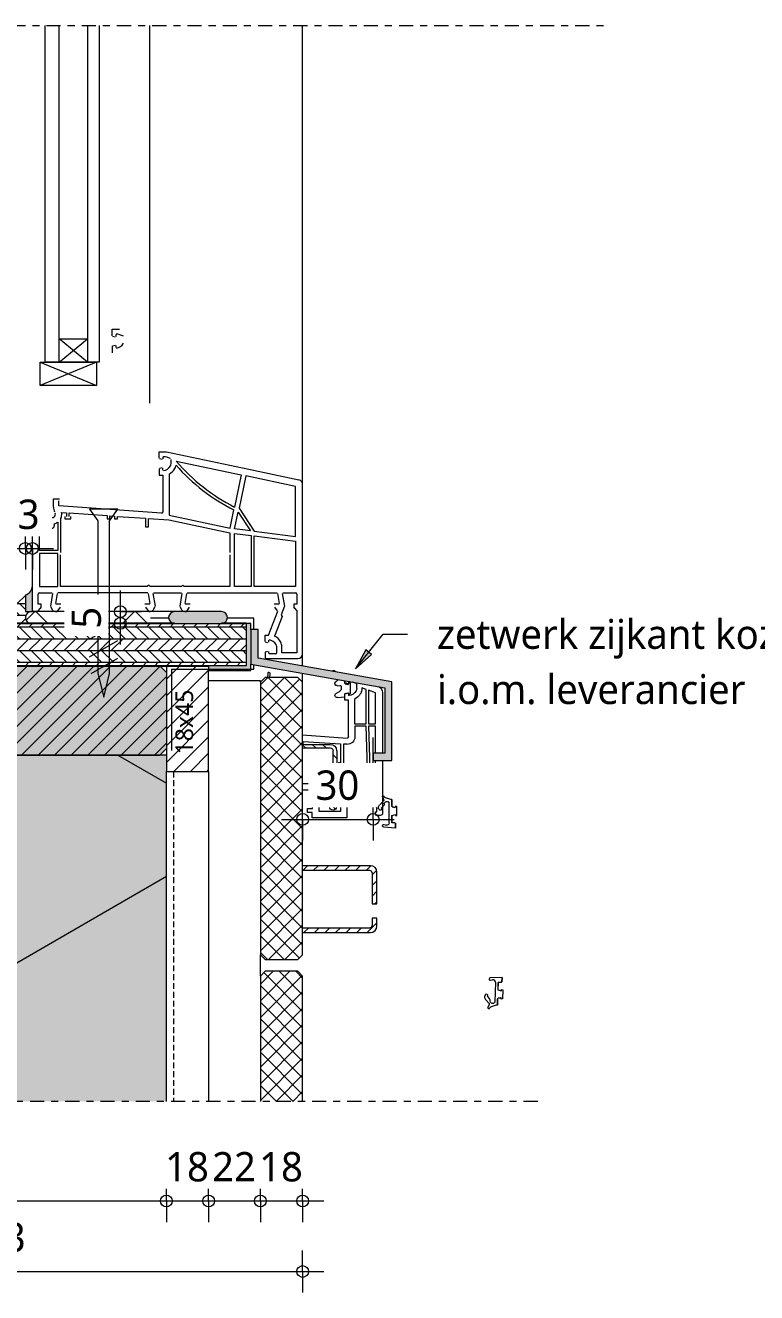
# Model space of a CAD drawing. Header units: millimetres. Extents: x 6732 to 10947, y 894 to 9086.
# Drawn here: x 8184 to 8495, y 2977 to 3516 of the extents above; entities that cross this region are included whole.
import ezdxf

# ---------------------------------------------------------------- set-up
doc = ezdxf.new("R2010")
doc.units = ezdxf.units.MM
doc.linetypes.add('MV_center', pattern=[15, 6, -3, 3, -3])
doc.linetypes.add('MV_hidden', pattern=[3.75, 2.5, -1.25])
for name, color, linetype, lineweight in [('A-ANNO-DIMS', 211, 'Continuous', 13), ('A-ANNO-DIMS-5', 211, 'Continuous', 13), ('A-DETL', 90, 'Continuous', 13), ('A-DETL-GENF', 92, 'Continuous', 18), ('A-DETL-MEDM', 33, 'Continuous', 25), ('ARMIERUNG', 2, 'Continuous', 13), ('DICHTUNG', 2, 'Continuous', 13), ('Doorsnede Strandbaak_dwg', 8, 'Continuous', 13), ('G-ANNO-TEXT', 231, 'Continuous', 13), ('HAUPTPROFIL', 250, 'Continuous', 13), ('zeichnen', 250, 'Continuous', 13)]:
    doc.layers.add(name, color=color, linetype=linetype, lineweight=lineweight)
doc.styles.add('Segoe UI_1', font='segoeui.ttf', dxfattribs={"height": 7.5})
doc.styles.add('Segoe UI_2', font='segoeui.ttf', dxfattribs={"height": 12.5})
doc.dimstyles.new('2_5_mm_1', dxfattribs={"dimscale": 304.8, "dimtxt": 13.092049, "dimasz": 0.016404, "dimexe": 0.029528, "dimexo": 0.0625, "dimgap": 0.014764, "dimtad": 1, "dimdec": 0, "dimzin": 0, "dimdsep": 46, "dimtxsty": 'Segoe UI_2', "dimblk1": 'DOTBLANK', "dimblk2": 'DOTBLANK', "dimsah": 1, "dimcen": 0.09, "dimdle": 0.029528, "dimazin": 0, "dimtfac": 1, "dimtdec": 4, "dimtix": 1, "dimtmove": 0, "dimatfit": 3, "dimfxl": 0.029528, "dimfxlon": 1, "dimtvp": 1, "dimtfill": 1, "dimtolj": 1, "dimtzin": 0, "dimarcsym": 2})
pattern_1 = [(0, (0, 0), (0, 5), [50, 0]), (45, (0, 0), (5.0006592, 0), [7.071, -7.071]), (315, (0, 0), (5.0006592, 0), [7.071, -7.071])]
pattern_2 = [(45, (0, 0), (-3.535534, 3.535534), []), (135, (0, 0), (-3.535534, -3.535534), [])]

# ---------------------------------------------------------------- blocks, each defined once
blk = doc.blocks.new('Doorsnede Strandbaak_dwg_550020_ARMIERUNG-3257553-Details Strandbaak Patio Woning')
at = {"layer": 'ARMIERUNG'}
h = blk.add_hatch(dxfattribs=at)
h.set_pattern_fill('FP_1', color=256, style=0, pattern_type=2)
h.set_pattern_definition([(45, (0, 0), (-56.1266, 56.1266), [])])
h.paths.add_polyline_path([(-345, 0), (376, 0), (394, 2), (410, 9), (424, 20), (435, 34), (442, 51), (444, 69), (444, 152), (394, 152), (393, 70), (390, 64), (386, 58), (381, 54), (375, 52), (368, 51), (-345, 51), (-345, 2)])
h.paths.add_polyline_path([(444, 305), (444, 306), (444, 643), (442, 660), (435, 677), (423, 693), (410, 702), (394, 709), (376, 711), (-345, 711), (-345, 660), (375, 660), (381, 657), (386, 653), (390, 648), (393, 642), (394, 635), (394, 305), (423, 305)])
for p, q in [((376, 711), (-345, 711)), ((368, 660), (-345, 660)), ((444, 305), (444, 306)), ((-345, 51), (368, 51)), ((-345, 0), (376, 0))]:
    blk.add_line(p, q, dxfattribs=at)
at = {"layer": 'ARMIERUNG', "flags": 128}
for points in [[(394, 635), (394, 305), (444, 305), (444, 643)], [(444, 69), (444, 152), (394, 152), (394, 76)]]:
    blk.add_lwpolyline(points, dxfattribs=at)
at = {"layer": 'ARMIERUNG'}
for centre, radius, start, end in [((376, 643), 68.6, 360, 90), ((368, 635), 25.4, 360, 90), ((368, 76), 25.4, 270, 0), ((376, 69), 68.6, 270, 0)]:
    blk.add_arc(centre, radius, start, end, dxfattribs=at)
blk = doc.blocks.new('Doorsnede Strandbaak_dwg_rubber-3257551-Details Strandbaak Patio Woning')
at = {"layer": 'zeichnen'}
for p, q in [((-1644, 8004), (-1655, 7993)), ((-1631, 7996), (-1646, 7961)), ((-1645, 7956), (-1602, 7910)), ((-1702, 7718), (-1702, 7933)), ((-1695, 7943), (-1691, 7944)), ((-1652, 7933), (-1655, 7937)), ((-1624, 7881), (-1649, 7908)), ((-1732, 7790), (-1732, 7720)), ((-1647, 7700), (-1670, 7694))]:
    blk.add_line(p, q, dxfattribs=at)
at = {"layer": 'zeichnen', "flags": 128}
for points in [[(-1732, 7895), (-1732, 7966), (-1732, 7896), (-1732, 7966), (-1720, 7966), (-1665, 7986)], [(-1763, 7720), (-1732, 7720), (-1732, 7799), (-1771, 7809), (-1771, 7796), (-1783, 7799), (-1783, 7894), (-1771, 7898), (-1771, 7889)], [(-1771, 7664), (-1771, 7712), (-1771, 7664), (-1642, 7675)]]:
    blk.add_lwpolyline(points, dxfattribs=at)
blk.add_lwpolyline([(-1764, 7884), (-1736, 7891)], close=True, dxfattribs=at)
at = {"layer": 'zeichnen'}
for centre, radius, start, end in [((-1674, 8010), 25.4, 290.2, 316.4), ((-1641, 7959), 5.08, 157.9571, 222.0291), ((-1638, 7999), 7.62, 90, 136.4), ((-1638, 7999), 7.62, 7, 90), ((-1638, 7999), 7.62, 337.9571, 7), ((-1765, 7889), 5.08, 180, 285), ((-1765, 7889), 5.08, 180, 285), ((-1737, 7896), 5.08, 285, 0), ((-1737, 7896), 5.08, 285, 0), ((-1692, 7933), 10.2, 110.2, 180), ((-1679, 7911), 35.6, 47.6331, 110.2), ((-1659, 7926), 10.2, 327.4337, 43.3926), ((-1642, 7915), 10.2, 147.4337, 222.9571), ((-1630, 7876), 7.62, 336.9035, 42.9571), ((-1609, 7867), 15.2, 156.9035, 332.3525), ((-1633, 7880), 43.2, 0, 42.9571), ((-1633, 7880), 43.2, 332.3525, 0), ((-1763, 7712), 7.62, 90, 180), ((-1677, 7718), 25.4, 180, 285.7884), ((-1644, 7688), 12.7, 275, 105.7884)]:
    blk.add_arc(centre, radius, start, end, dxfattribs=at)
blk = doc.blocks.new('Doorsnede Strandbaak_dwg_rubber-3257550-Details Strandbaak Patio Woning')
at = {"layer": 'zeichnen'}
for p, q in [((-1695, 7943), (-1691, 7944)), ((-1644, 8004), (-1655, 7993)), ((-1631, 7996), (-1646, 7961)), ((-1645, 7956), (-1602, 7910)), ((-1702, 7718), (-1702, 7933)), ((-1652, 7933), (-1655, 7937)), ((-1624, 7881), (-1649, 7908)), ((-1732, 7790), (-1732, 7720)), ((-1647, 7700), (-1670, 7694))]:
    blk.add_line(p, q, dxfattribs=at)
at = {"layer": 'zeichnen', "flags": 128}
for points in [[(-1732, 7895), (-1732, 7966), (-1732, 7896), (-1732, 7966), (-1720, 7966), (-1665, 7986)], [(-1763, 7720), (-1732, 7720), (-1732, 7799), (-1771, 7809), (-1771, 7796), (-1783, 7799), (-1783, 7894), (-1771, 7898), (-1771, 7889)], [(-1771, 7664), (-1771, 7712), (-1771, 7664), (-1642, 7675)]]:
    blk.add_lwpolyline(points, dxfattribs=at)
blk.add_lwpolyline([(-1764, 7884), (-1736, 7891)], close=True, dxfattribs=at)
at = {"layer": 'zeichnen'}
for centre, radius, start, end in [((-1692, 7933), 10.2, 110.2, 180), ((-1679, 7911), 35.6, 47.6331, 110.2), ((-1674, 8010), 25.4, 290.2, 316.4), ((-1641, 7959), 5.08, 157.9571, 222.0291), ((-1638, 7999), 7.62, 90, 136.4), ((-1638, 7999), 7.62, 7, 90), ((-1638, 7999), 7.62, 337.9571, 7), ((-1765, 7889), 5.08, 180, 285), ((-1765, 7889), 5.08, 180, 285), ((-1737, 7896), 5.08, 285, 0), ((-1737, 7896), 5.08, 285, 0), ((-1659, 7926), 10.2, 327.4337, 43.3926), ((-1642, 7915), 10.2, 147.4337, 222.9571), ((-1630, 7876), 7.62, 336.9035, 42.9571), ((-1609, 7867), 15.2, 156.9035, 332.3525), ((-1633, 7880), 43.2, 0, 42.9571), ((-1633, 7880), 43.2, 332.3525, 0), ((-1763, 7712), 7.62, 90, 180), ((-1677, 7718), 25.4, 180, 285.7884), ((-1644, 7688), 12.7, 275, 105.7884)]:
    blk.add_arc(centre, radius, start, end, dxfattribs=at)
blk = doc.blocks.new('Doorsnede Strandbaak_dwg_560610_GLASLEISTE-18-5-3257811-Details Strandbaak Patio Woning')
at = {"layer": 'DICHTUNG'}
for centre, radius, start, end in [((-320, 547), 10.2, 89.9903, 178.5056), ((-320, 547), 10.2, 358.7499, 90.0097), ((-126, 542), 204, 178.5056, 191.936), ((-201, 544), 109, 178.7499, 204.421)]:
    blk.add_arc(centre, radius, start, end, dxfattribs=at)
blk = doc.blocks.new('Doorsnede Strandbaak_dwg_560610-3257552-Details Strandbaak Patio Woning')
blk.add_blockref('Doorsnede Strandbaak_dwg_560610_GLASLEISTE-18-5-3257811-Details Strandbaak Patio Woning', (0, 0))
blk = doc.blocks.new('Doorsnede Strandbaak_dwg_Verglasungsdichtung-3257554-Details Strandbaak Patio Woning')
at = {"layer": 'DICHTUNG'}
for p, q in [((97, 50), (121, 64)), ((84, -99), (55, -96)), ((79, -38), (102, -60)), ((98, -183), (60, -160))]:
    blk.add_line(p, q, dxfattribs=at)
at = {"layer": 'DICHTUNG', "flags": 128}
for points in [[(82, -226), (0, -218), (0, -187), (-38, -176), (-38, -189), (-58, -184), (-58, -70), (-38, -65), (-38, -78), (0, -67), (0, -44)], [(41, -108), (41, -109), (41, -127)]]:
    blk.add_lwpolyline(points, dxfattribs=at)
at = {"layer": 'DICHTUNG'}
for centre, radius, start, end in [((127, 53), 12.7, 85.8875, 120.7956), ((127, 53), 12.7, 20.2869, 85.8875), ((53, -109), 12.7, 85, 180), ((79, -127), 38.1, 180, 240.922), ((92, -25), 17.8, 202.4449, 226.0353), ((86, -76), 22.8, 265, 46.0353), ((86, -203), 22.9, 259.4785, 60.922)]:
    blk.add_arc(centre, radius, start, end, dxfattribs=at)
blk = doc.blocks.new('Doorsnede Strandbaak_dwg_550410_ARMIERUNG-3257556-Details Strandbaak Patio Woning')
at = {"layer": 'ARMIERUNG'}
h = blk.add_hatch(dxfattribs=at)
h.set_pattern_fill('FP_2', color=256, style=0, pattern_type=2)
h.set_pattern_definition([(45, (-1394.81, 156.085), (-56.1266, 56.1266), [])])
h.paths.add_polyline_path([(-406, 0), (-416, 1), (-430, 8), (-433, 11), (-439, 19), (-443, 28), (-445, 38), (-445, 643), (-442, 660), (-435, 677), (-424, 691), (-410, 702), (-394, 709), (-376, 711), (-77, 711), (-77, 673), (-384, 672), (-391, 669), (-397, 664), (-402, 658), (-405, 651), (-406, 643), (-406, 203), (-368, 203), (-370, 28), (-373, 19), (-383, 8), (-387, 5), (-397, 1)])
for p, q in [((-77, 711), (-376, 711)), ((-445, 643), (-445, 38)), ((-77, 673), (-376, 673))]:
    blk.add_line(p, q, dxfattribs=at)
at = {"layer": 'ARMIERUNG', "flags": 128}
for points in [[(-406, 38), (-406, 203), (-406, 643)], [(-368, 38), (-368, 203), (-406, 203)]]:
    blk.add_lwpolyline(points, dxfattribs=at)
at = {"layer": 'ARMIERUNG'}
for centre, radius, start, end in [((-376, 643), 68.6, 90, 180), ((-376, 643), 30.5, 90, 180), ((-406, 38), 38.1, 180, 360)]:
    blk.add_arc(centre, radius, start, end, dxfattribs=at)
blk = doc.blocks.new('Doorsnede Strandbaak_dwg_550410_FLG-Z60-3257557-Details Strandbaak Patio Woning')
at = {"layer": 'HAUPTPROFIL'}
for p, q in [((-660, 1759), (-660, 1787)), ((-1067, 1655), (-1067, 1002)), ((-787, 1702), (-787, 1747)), ((-738, 1774), (-779, 1759)), ((-704, 1778), (-714, 1778)), ((-699, 1773), (-699, 1751)), ((-699, 1652), (-699, 1631)), ((-664, 1754), (-692, 1746)), ((-664, 1650), (-692, 1657)), ((-203, 1201), (-685, 1167)), ((-991, 500), (-991, 926)), ((-273, 673), (-203, 673)), ((-273, 605), (-203, 605)), ((-1041, 330), (-1003, 330))]:
    blk.add_line(p, q, dxfattribs=at)
at = {"layer": 'HAUPTPROFIL', "flags": 128}
blk.add_lwpolyline([(-914, 1683), (-914, 1321), (-991, 1321), (-991, 1655)], close=True, dxfattribs=at)
for points in [[(-762, 1585), (-762, 1321), (-889, 1321), (-889, 1692), (-843, 1709), (-843, 1702)], [(-699, 1180), (-699, 1575), (-660, 1575), (-660, 1645)], [(-991, 1002), (-991, 1295), (-914, 1295), (-940, 500), (-991, 500)], [(-680, 1099), (-643, 1101), (-643, 500), (-914, 500), (-889, 1295), (-767, 1295), (-767, 1180)], [(-203, 1105), (-208, 1105), (-208, 1131), (-612, 1103), (-612, 899), (-589, 899)], [(-1067, 926), (-1067, 684), (-1067, 356)], [(-589, 899), (-589, 869), (-612, 869), (-612, 589), (-589, 589), (-589, 559), (-612, 559), (-612, 373), (-380, 373), (-380, 566)], [(-978, 432), (-681, 432), (-681, 305), (-428, 305), (-307, 305), (-307, 361), (-257, 361), (-257, 406), (-311, 406), (-311, 566)], [(-991, 343), (-991, 368), (-1003, 368), (-1003, 406)]]:
    blk.add_lwpolyline(points, dxfattribs=at)
at = {"layer": 'HAUPTPROFIL'}
for centre, radius, start, end in [((-991, 1655), 76.2, 114.7678, 180), ((-737, 1702), 107, 180, 209.131), ((-692, 1727), 157, 209.131, 243.7002), ((-775, 1747), 12.7, 110, 180), ((-737, 1702), 50.8, 180, 209.131), ((-692, 1727), 102, 209.131, 263.2443), ((-704, 1773), 5.08, 0, 90), ((-693, 1751), 5.08, 180, 285), ((-693, 1652), 5.08, 75, 180), ((-665, 1759), 5.08, 285, 0), ((-665, 1645), 5.08, 0, 75), ((-704, 1631), 5.08, 263.2443, 0), ((-686, 1180), 81.3, 180, 274), ((-686, 1180), 12.7, 180, 274), ((-273, 566), 107, 90, 180), ((-273, 566), 38.1, 90, 180), ((-978, 406), 25.4, 90, 180), ((-1041, 356), 25.4, 180, 270), ((-1003, 343), 12.7, 270, 0)]:
    blk.add_arc(centre, radius, start, end, dxfattribs=at)
blk = doc.blocks.new('42 isolatie - Type 1-3776509-Details Strandbaak Patio Woning')
at = {"layer": 'A-DETL-GENF'}
blk.add_hatch(color=256, dxfattribs=at).paths.add_polyline_path([(7.92, 129.44), (7.92, 0.8), (155.28, 0.8), (155.28, 184.8), (7.92, 184.8), (7.92, 181.97)])
at = {"layer": 'A-DETL-GENF', "lineweight": 13}
h = blk.add_hatch(dxfattribs=at)
h.set_pattern_fill('FP_5', color=256, style=0, pattern_type=2)
h.set_pattern_definition([(60, (-2126.39, 181.76), (-155.885, 90), []), (120, (-2126.39, 181.76), (-155.885, -90), [])])
h.paths.add_polyline_path([(7.92, 129.44), (7.92, 0.8), (155.28, 0.8), (155.28, 184.8), (7.92, 184.8), (7.92, 181.97)])
at = {"layer": 'A-DETL-GENF'}
for p, q in [((155.28, 184.8), (7.92, 184.8)), ((155.28, 181.97), (155.28, 184.8)), ((155.28, 3.63), (155.28, 181.97)), ((7.92, 0.8), (148.28, 0.8)), ((7.92, 0.8), (148.28, 0.8)), ((155.28, 0.8), (155.28, 3.63))]:
    blk.add_line(p, q, dxfattribs=at)
blk = doc.blocks.new('00 hout_rechthoekig_sls - SLS 38x184-V34-Details Strandbaak Patio Woning')
at = {"layer": 'A-DETL-GENF'}
blk.add_hatch(color=256, dxfattribs=at).paths.add_polyline_path([(181.17, -38), (184, -35.17), (184, -2.83), (181.17, 0), (2.83, 0), (0, -2.83), (0, -35.17), (2.83, -38), (127.81, -38)])
at = {"layer": 'A-DETL-MEDM', "lineweight": 13}
h = blk.add_hatch(dxfattribs=at)
h.set_pattern_fill('FP_42', color=256, style=0, pattern_type=2)
h.set_pattern_definition([(45, (-8060.071, -3243.519), (-3.535534, 3.535534), [])])
h.paths.add_polyline_path([(181.17, -38), (184, -35.17), (184, -2.83), (181.17, 0), (2.83, 0), (0, -2.83), (0, -35.17), (2.83, -38), (127.81, -38)])
at = {"layer": 'A-DETL-MEDM', "lineweight": 18}
for p, q in [((0, -2.83), (2.83, 0)), ((2.83, 0), (0, -2.83)), ((55.36, 0), (127.81, 0)), ((181.17, 0), (184, -2.83)), ((0, -2.83), (0, -35.17)), ((181.17, 0), (184, -2.83)), ((2.83, -38), (0, -35.17)), ((0, -35.17), (2.83, -38)), ((184, -35.17), (181.17, -38)), ((181.17, -38), (184, -35.17)), ((2.83, -38), (181.17, -38))]:
    blk.add_line(p, q, dxfattribs=at)
blk = doc.blocks.new('NLRS_00_DI_maskeer - Type 1-4234620-Details Strandbaak Patio Woning')
at = {"layer": 'A-DETL-GENF', "linetype": 'MV_center'}
blk.add_line((-100, 0), (364, 0), dxfattribs=at)
blk = doc.blocks.new('28 schroef - 5_0x80-3186763-Details Strandbaak Patio Woning')
at = {"layer": 'A-DETL-GENF', "lineweight": 13}
h = blk.add_hatch(dxfattribs=at)
h.set_pattern_fill('FP_29', color=256, style=0, pattern_type=2)
h.set_pattern_definition([(120, (0, 0), (-11.2583, -6.5), [])])
h.paths.add_polyline_path([(70, 6), (50, 6), (50, -6), (70, -6)])
h = blk.add_hatch(dxfattribs=at)
h.set_pattern_fill('FP_30', color=256, style=0, pattern_type=2)
h.set_pattern_definition([(120, (7.5, 0), (-11.2583, -6.5), [])])
h.paths.add_polyline_path([(70, 6), (50, 6), (50, -6), (70, -6)])
for p, q in [((0, 6), (0, -6)), ((5, 2.5), (0, 6)), ((70, 2.5), (5, 2.5)), ((80, 0), (70, 2.5)), ((0, -6), (5, -2.5)), ((5, -2.5), (70, -2.5)), ((70, -2.5), (80, 0))]:
    blk.add_line(p, q, dxfattribs=at)
blk = doc.blocks.new('33 sparing - Type 1-4933723-Details Strandbaak Patio Woning')
at = {"layer": 'A-DETL-GENF'}
for p, q in [((0, 9.92), (24, 9.92)), ((0, 0), (0, 9.92)), ((0, 9.92), (24, 0)), ((24, 9.92), (0, 0)), ((24, 9.92), (24, 0)), ((24, 0), (0, 0))]:
    blk.add_line(p, q, dxfattribs=at)
blk = doc.blocks.new('31 dubbel_glas - Type 1-3259627-Details Strandbaak Patio Woning')
at = {"layer": 'A-DETL-GENF', "lineweight": 13}
for p, q in [((0, 23), (143.31, 23)), ((0, 0), (0, 23)), ((0, 17), (143.31, 17)), ((0, 5), (10, 17)), ((0, 17), (10, 5)), ((10, 17), (10, 5)), ((143.31, 5), (0, 5)), ((143.31, 0), (0, 0))]:
    blk.add_line(p, q, dxfattribs=at)
blk = doc.blocks.new('NLRS_00_DI_maskeer - Type 1-4234621-Details Strandbaak Patio Woning')
at = {"layer": 'A-DETL-GENF', "linetype": 'MV_center'}
blk.add_line((-100, 0), (394, 0), dxfattribs=at)
blk = doc.blocks.new('DIMBLOCK185-Details Strandbaak Patio Woning')
at = {"layer": 'A-ANNO-DIMS-5'}
for p, q in [((8060.07, 3015.83), (8060.07, 3024.83)), ((8244.07, 3015.83), (8244.07, 3024.83)), ((8060.07, 3015.83), (8244.07, 3015.83)), ((8060.07, 3015.83), (8060.07, 3006.83)), ((8244.07, 3015.83), (8244.07, 3006.83))]:
    blk.add_line(p, q, dxfattribs=at)
for centre in [(8060.07, 3015.83), (8244.07, 3015.83)]:
    blk.add_circle(centre, 2.5, dxfattribs=at)
at = {"layer": 'A-ANNO-DIMS-5', "color": 0, "insert": (8137.79, 3036.64), "char_height": 12.5, "width": 34.2774, "attachment_point": 1, "line_spacing_factor": 1.142579, "style": 'Segoe UI_2', "bg_fill": 3, "box_fill_scale": 1.25, "bg_fill_color": 9, "bg_fill_true_color": 13158600, "bg_fill_transparency": 0}
blk.add_mtext('184', dxfattribs=at)
blk = doc.blocks.new('_DotBlank')
at = {"color": 0, "linetype": 'ByBlock', "lineweight": -2}
blk.add_line((-0.5, 0), (-1, 0), dxfattribs=at)
blk.add_circle((0, 0), 0.5, dxfattribs=at)
blk = doc.blocks.new('DIMBLOCK186-Details Strandbaak Patio Woning')
at = {"layer": 'A-ANNO-DIMS-5'}
for p, q in [((8244.07, 3015.83), (8244.07, 3024.83)), ((8262.07, 3015.83), (8262.07, 3024.83)), ((8244.07, 3015.83), (8262.07, 3015.83)), ((8244.07, 3015.83), (8244.07, 3006.83)), ((8262.07, 3015.83), (8262.07, 3006.83))]:
    blk.add_line(p, q, dxfattribs=at)
for centre in [(8244.07, 3015.83), (8262.07, 3015.83)]:
    blk.add_circle(centre, 2.5, dxfattribs=at)
at = {"layer": 'A-ANNO-DIMS-5', "color": 0, "insert": (8243.55, 3036.64), "char_height": 12.5, "width": 22.8516, "attachment_point": 1, "line_spacing_factor": 1.142579, "style": 'Segoe UI_2', "bg_fill": 3, "box_fill_scale": 1.25, "bg_fill_color": 9, "bg_fill_true_color": 13158600, "bg_fill_transparency": 0}
blk.add_mtext('18', dxfattribs=at)
blk = doc.blocks.new('DIMBLOCK187-Details Strandbaak Patio Woning')
at = {"layer": 'A-ANNO-DIMS-5'}
for p, q in [((8262.07, 3015.83), (8262.07, 3024.83)), ((8284.07, 3015.83), (8284.07, 3024.83)), ((8262.07, 3015.83), (8284.07, 3015.83)), ((8262.07, 3015.83), (8262.07, 3006.83)), ((8284.07, 3015.83), (8284.07, 3006.83))]:
    blk.add_line(p, q, dxfattribs=at)
for centre in [(8262.07, 3015.83), (8284.07, 3015.83)]:
    blk.add_circle(centre, 2.5, dxfattribs=at)
at = {"layer": 'A-ANNO-DIMS-5', "color": 0, "insert": (8263.55, 3036.64), "char_height": 12.5, "width": 22.8516, "attachment_point": 1, "line_spacing_factor": 1.142579, "style": 'Segoe UI_2', "bg_fill": 3, "box_fill_scale": 1.25, "bg_fill_color": 9, "bg_fill_true_color": 13158600, "bg_fill_transparency": 0}
blk.add_mtext('22', dxfattribs=at)
blk = doc.blocks.new('DIMBLOCK188-Details Strandbaak Patio Woning')
at = {"layer": 'A-ANNO-DIMS-5'}
for p, q in [((8284.07, 3015.83), (8284.07, 3024.83)), ((8302.07, 3015.83), (8302.07, 3024.83)), ((8284.07, 3015.83), (8311.07, 3015.83)), ((8284.07, 3015.83), (8284.07, 3006.83)), ((8302.07, 3015.83), (8302.07, 3006.83))]:
    blk.add_line(p, q, dxfattribs=at)
for centre in [(8284.07, 3015.83), (8302.07, 3015.83)]:
    blk.add_circle(centre, 2.5, dxfattribs=at)
at = {"layer": 'A-ANNO-DIMS-5', "color": 0, "insert": (8283.55, 3036.64), "char_height": 12.5, "width": 22.8516, "attachment_point": 1, "line_spacing_factor": 1.142579, "style": 'Segoe UI_2', "bg_fill": 3, "box_fill_scale": 1.25, "bg_fill_color": 9, "bg_fill_true_color": 13158600, "bg_fill_transparency": 0}
blk.add_mtext('18', dxfattribs=at)
blk = doc.blocks.new('DIMBLOCK189-Details Strandbaak Patio Woning')
at = {"layer": 'A-ANNO-DIMS-5'}
for p, q in [((8039.07, 2985.83), (8039.07, 2994.83)), ((8302.07, 2985.83), (8302.07, 2994.83)), ((8030.07, 2985.83), (8311.07, 2985.83)), ((8039.07, 2985.83), (8039.07, 2976.83)), ((8302.07, 2985.83), (8302.07, 2976.83))]:
    blk.add_line(p, q, dxfattribs=at)
for centre in [(8039.07, 2985.83), (8302.07, 2985.83)]:
    blk.add_circle(centre, 2.5, dxfattribs=at)
at = {"layer": 'A-ANNO-DIMS-5', "color": 0, "insert": (8156.29, 3006.64), "char_height": 12.5, "width": 34.2774, "attachment_point": 1, "line_spacing_factor": 1.142579, "style": 'Segoe UI_2', "bg_fill": 3, "box_fill_scale": 1.25, "bg_fill_color": 9, "bg_fill_true_color": 13158600, "bg_fill_transparency": 0}
blk.add_mtext('263', dxfattribs=at)
blk = doc.blocks.new('DIMBLOCK192-Details Strandbaak Patio Woning')
at = {"layer": 'A-ANNO-DIMS-5'}
for p, q in [((8029.07, 3293.39), (8029.07, 3302.39)), ((8184.07, 3293.39), (8184.07, 3302.39)), ((8020.07, 3293.39), (8184.07, 3293.39)), ((8029.07, 3293.39), (8029.07, 3284.39)), ((8184.07, 3293.39), (8184.07, 3284.39))]:
    blk.add_line(p, q, dxfattribs=at)
for centre in [(8029.07, 3293.39), (8184.07, 3293.39)]:
    blk.add_circle(centre, 2.5, dxfattribs=at)
at = {"layer": 'A-ANNO-DIMS-5', "color": 0, "insert": (8092.29, 3314.2), "char_height": 12.5, "width": 34.2774, "attachment_point": 1, "line_spacing_factor": 1.142579, "style": 'Segoe UI_2', "bg_fill": 3, "box_fill_scale": 1.25, "bg_fill_color": 9, "bg_fill_true_color": 13158600, "bg_fill_transparency": 0}
blk.add_mtext('155', dxfattribs=at)
blk = doc.blocks.new('DIMBLOCK193-Details Strandbaak Patio Woning')
at = {"layer": 'A-ANNO-DIMS-5'}
for p, q in [((8184.07, 3293.39), (8184.07, 3302.39)), ((8187.07, 3293.39), (8187.07, 3302.39)), ((8184.07, 3293.39), (8196.07, 3293.39)), ((8184.07, 3293.39), (8184.07, 3284.39)), ((8187.07, 3293.39), (8187.07, 3284.39))]:
    blk.add_line(p, q, dxfattribs=at)
for centre in [(8184.07, 3293.39), (8187.07, 3293.39)]:
    blk.add_circle(centre, 2.5, dxfattribs=at)
at = {"layer": 'A-ANNO-DIMS-5', "color": 0, "insert": (8180.81, 3314.2), "char_height": 12.5, "width": 11.4258, "attachment_point": 1, "line_spacing_factor": 1.142579, "style": 'Segoe UI_2', "bg_fill": 3, "box_fill_scale": 1.25, "bg_fill_color": 9, "bg_fill_true_color": 13158600, "bg_fill_transparency": 0}
blk.add_mtext('3', dxfattribs=at)
blk = doc.blocks.new('DIMBLOCK208-Details Strandbaak Patio Woning')
at = {"layer": 'A-ANNO-DIMS-5'}
for p, q in [((8332.07, 3178.15), (8332.07, 3212.93)), ((8302.07, 3178.15), (8302.07, 3187.15)), ((8293.07, 3178.15), (8341.07, 3178.15)), ((8302.07, 3178.15), (8302.07, 3169.15)), ((8332.07, 3178.15), (8332.07, 3169.15))]:
    blk.add_line(p, q, dxfattribs=at)
for centre in [(8302.07, 3178.15), (8332.07, 3178.15)]:
    blk.add_circle(centre, 2.5, dxfattribs=at)
at = {"layer": 'A-ANNO-DIMS-5', "color": 0, "insert": (8307.55, 3198.96), "char_height": 12.5, "width": 22.8516, "attachment_point": 1, "line_spacing_factor": 1.142579, "style": 'Segoe UI_2', "bg_fill": 3, "box_fill_scale": 1.25, "bg_fill_color": 9, "bg_fill_true_color": 13158600, "bg_fill_transparency": 0}
blk.add_mtext('30', dxfattribs=at)
blk = doc.blocks.new('DIMBLOCK209-Details Strandbaak Patio Woning')
at = {"layer": 'A-ANNO-DIMS-5'}
for p, q in [((8224.52, 3252.52), (8224.52, 3275.52)), ((8224.52, 3266.52), (8215.52, 3266.52)), ((8224.52, 3261.52), (8215.52, 3261.52)), ((8224.52, 3266.52), (8233.52, 3266.52)), ((8224.52, 3261.52), (8233.52, 3261.52))]:
    blk.add_line(p, q, dxfattribs=at)
for centre in [(8224.52, 3266.52), (8224.52, 3261.52)]:
    blk.add_circle(centre, 2.5, dxfattribs=at)
at = {"layer": 'A-ANNO-DIMS-5', "color": 0, "insert": (8203.72, 3259.26), "char_height": 12.5, "width": 11.4258, "attachment_point": 1, "rotation": 90, "line_spacing_factor": 1.142579, "style": 'Segoe UI_2', "bg_fill": 3, "box_fill_scale": 1.25, "bg_fill_color": 9, "bg_fill_true_color": 13158600, "bg_fill_transparency": 0}
blk.add_mtext('5', dxfattribs=at)

msp = doc.modelspace()

# ---------------------------------------------------------------- hatches: boundary and pattern name
at = {"layer": 'A-DETL-GENF', "lineweight": 13}
h = msp.add_hatch(dxfattribs=at)
h.set_pattern_fill('FP_7', color=254, style=0, pattern_type=2)
h.set_pattern_definition(pattern_1)
h.paths.add_polyline_path([(8060.07, 3261.52), (8184.07, 3261.52), (8184.07, 3273.52), (8029.07, 3273.52), (8029.07, 3261.52)])
at = {"layer": 'A-DETL-GENF'}
for color, points in [(1, [(8187.07, 3266.52), (8187.07, 3277.52), (8186.97, 3276.65), (8186.69, 3275.82), (8186.23, 3275.07), (8185.62, 3274.44), (8184.89, 3273.96), (8184.07, 3273.65), (8184.07, 3266.52)]), (7, [(8267.55, 3261.52), (8268.19, 3261.6), (8268.8, 3261.85), (8269.31, 3262.25), (8269.71, 3262.77), (8269.96, 3263.37), (8270.05, 3264.02), (8269.96, 3264.67), (8269.71, 3265.27), (8269.31, 3265.79), (8268.8, 3266.18), (8268.19, 3266.43), (8267.55, 3266.52), (8247.55, 3266.52), (8246.9, 3266.43), (8246.3, 3266.18), (8245.78, 3265.79), (8245.38, 3265.27), (8245.13, 3264.67), (8245.05, 3264.02), (8245.13, 3263.37), (8245.38, 3262.77), (8245.78, 3262.25), (8246.3, 3261.85), (8246.9, 3261.6), (8247.55, 3261.52), (8260.34, 3261.52)]), (8, [(8262.07, 3241.52), (8280.07, 3241.52), (8280.07, 3261.52), (8278.07, 3261.52), (8278.07, 3243.52), (8262.07, 3243.52)]), (7, [(8332.79, 3203.27), (8340.07, 3203.27), (8340.07, 3236.7), (8283.07, 3246.75), (8283.07, 3258.88), (8280.07, 3258.88), (8280.07, 3244.23), (8337.07, 3234.18), (8337.07, 3206.27), (8332.07, 3206.27), (8332.07, 3203.27)])]:
    msp.add_hatch(color=color, dxfattribs=at).paths.add_polyline_path(points)
at = {"layer": 'A-DETL-GENF', "lineweight": 13}
h = msp.add_hatch(dxfattribs=at)
h.set_pattern_fill('FP_7', color=254, style=0, pattern_type=2)
h.set_pattern_definition(pattern_1)
h.paths.add_polyline_path([(8060.07, 3243.52), (8278.07, 3243.52), (8278.07, 3261.52), (8060.07, 3261.52)])
h = msp.add_hatch(dxfattribs=at)
h.set_pattern_fill('FP_28', color=251, style=0, pattern_type=2)
h.set_pattern_definition([(45, (0, 0), (-10.606602, 10.606602), []), (135, (0, 0), (-10.606602, -10.606602), [])])
h.paths.add_polyline_path([(8245.38, 3261.52), (8247.55, 3261.52), (8246.9, 3261.6), (8246.3, 3261.85), (8245.78, 3262.25), (8245.38, 3262.77), (8245.13, 3263.37), (8245.05, 3264.02), (8245.13, 3264.67), (8245.38, 3265.27), (8245.78, 3265.79), (8246.3, 3266.18), (8246.9, 3266.43), (8247.55, 3266.52), (8186.23, 3266.47), (8185.92, 3266.43), (8185.32, 3266.18), (8184.8, 3265.79), (8184.41, 3265.27), (8184.16, 3264.67), (8184.07, 3264.02), (8184.16, 3263.37), (8184.41, 3262.77), (8184.8, 3262.25), (8185.32, 3261.85), (8185.92, 3261.6), (8186.57, 3261.52), (8245.05, 3261.52)])
h = msp.add_hatch(dxfattribs=at)
h.set_pattern_fill('FP_17', color=250, style=0, pattern_type=2)
h.set_pattern_definition([(45, (0, 0), (-3.535534, 3.535534), [])])
h.paths.add_polyline_path([(8262.07, 3198.52), (8262.07, 3243.52), (8244.07, 3243.52), (8244.07, 3198.52), (8260.34, 3198.52)])
h = msp.add_hatch(dxfattribs=at)
h.set_pattern_fill('FP_8', color=250, style=0, pattern_type=2)
h.set_pattern_definition(pattern_2)
h.paths.add_polyline_path([(8286.07, 3118.52), (8300.07, 3118.52), (8302.07, 3120.52), (8302.07, 3236.52), (8300.07, 3238.52), (8286.07, 3238.52), (8284.07, 3236.52), (8284.07, 3120.52)])
h = msp.add_hatch(dxfattribs=at)
h.set_pattern_fill('FP_8', color=250, style=0, pattern_type=2)
h.set_pattern_definition(pattern_2)
h.paths.add_polyline_path([(8291.52, 3058.16), (8302.07, 3058.16), (8302.07, 3111.52), (8300.07, 3113.52), (8286.07, 3113.52), (8284.07, 3111.52), (8284.07, 3058.16)])
at = {"layer": 'G-ANNO-TEXT'}
msp.add_hatch(color=7, dxfattribs=at).paths.add_polyline_path([(8324.53, 3242.18), (8331.37, 3248.24), (8328.89, 3250.21)])

# ---------------------------------------------------------------- linework, layer by layer
at = {"layer": 'A-DETL'}
for p, q in [((8237.07, 3355.14), (8237.07, 3515.92)), ((8302.07, 3274.44), (8302.07, 3515.92)), ((8302.07, 3243.4), (8302.07, 3515.92)), ((8221.07, 3383.89), (8221.07, 3386.65)), ((8221.07, 3386.65), (8224.07, 3386.65)), ((8221.22, 3383.7), (8222.32, 3383.41)), ((8222.57, 3384.45), (8222.57, 3383.6)), ((8222.77, 3384.65), (8223.58, 3384.65)), ((8223.75, 3384.62), (8225.74, 3383.9)), ((8221.07, 3379.4), (8221.07, 3376.65)), ((8221.22, 3379.6), (8222.32, 3379.89)), ((8222.57, 3379.7), (8222.57, 3378.85)), ((8241.07, 3331.76), (8241.07, 3334.52)), ((8241.07, 3334.52), (8244.07, 3334.52)), ((8242.57, 3332.32), (8242.57, 3331.47)), ((8242.77, 3332.52), (8243.58, 3332.52)), ((8243.75, 3332.49), (8245.74, 3331.77)), ((8244.07, 3334.52), (8279.18, 3327.06)), ((8241.07, 3327.27), (8241.07, 3324.52)), ((8242.32, 3331.28), (8241.22, 3331.57)), ((8242.32, 3327.76), (8241.22, 3327.47)), ((8242.57, 3326.72), (8242.57, 3327.57)), ((8246.07, 3329.52), (8246.07, 3331.3)), ((8248.27, 3330.56), (8275.97, 3324.67)), ((8279.18, 3327.06), (8300.49, 3322.53)), ((8241.07, 3324.52), (8242.57, 3324.52)), ((8242.57, 3324.52), (8242.57, 3308.96)), ((8245.27, 3325.04), (8245.27, 3307.54)), ((8275.97, 3324.67), (8273.07, 3311.03)), ((8277.93, 3324.26), (8275.01, 3310.52)), ((8299.07, 3319.76), (8277.93, 3324.26)), ((8299.07, 3298.53), (8299.07, 3319.76)), ((8302.07, 3248.52), (8302.07, 3320.57)), ((8187.07, 3278.07), (8187.07, 3313.52)), ((8191.57, 3314.52), (8188.07, 3314.52)), ((8192.07, 3311.82), (8190.07, 3311.82)), ((8190.07, 3311.82), (8190.07, 3307.52)), ((8192.07, 3314.02), (8192.07, 3311.82)), ((8196.07, 3311.03), (8196.07, 3314.52)), ((8196.07, 3314.52), (8198.57, 3314.52)), ((8198.27, 3311.52), (8198.27, 3313.69)), ((8242.04, 3308.46), (8198.27, 3311.52)), ((8275.01, 3310.52), (8281.37, 3300.71)), ((8191.07, 3306.52), (8195.38, 3306.52)), ((8197.87, 3304.64), (8197.87, 3292.52)), ((8199.07, 3306.01), (8199.07, 3291.72)), ((8199.49, 3308.73), (8201.52, 3308.59)), ((8200.87, 3307.02), (8200.87, 3306.02)), ((8200.87, 3306.02), (8203.37, 3306.02)), ((8201.52, 3308.59), (8201.52, 3307.02)), ((8202.72, 3307.02), (8202.72, 3308.5)), ((8202.72, 3308.5), (8218.87, 3307.37)), ((8203.37, 3306.02), (8203.37, 3307.02)), ((8218.87, 3307.37), (8218.87, 3306.02)), ((8218.87, 3306.02), (8220.07, 3306.02)), ((8220.07, 3306.02), (8220.07, 3307.29)), ((8220.07, 3307.29), (8222.07, 3307.15)), ((8222.07, 3307.15), (8222.07, 3306.02)), ((8222.07, 3306.02), (8223.27, 3306.02)), ((8223.27, 3306.02), (8223.27, 3307.06)), ((8223.27, 3307.06), (8235.27, 3306.23)), ((8235.27, 3306.23), (8235.27, 3302.62)), ((8236.47, 3302.62), (8236.47, 3306.14)), ((8236.47, 3306.14), (8245.07, 3305.54)), ((8245.07, 3305.54), (8271.07, 3300.01)), ((8245.27, 3307.54), (8271.16, 3302.04)), ((8271.16, 3302.04), (8272.81, 3309.81)), ((8273.14, 3301.73), (8274.65, 3308.86)), ((8274.65, 3308.86), (8279.82, 3300.91)), ((8190.07, 3292.52), (8190.07, 3303.82)), ((8190.07, 3303.82), (8191.77, 3303.82)), ((8191.77, 3303.82), (8191.77, 3303.02)), ((8194.87, 3303.82), (8193.27, 3303.82)), ((8193.27, 3303.82), (8193.27, 3302.02)), ((8194.87, 3302.02), (8194.87, 3303.82)), ((8196.37, 3303.94), (8196.37, 3303.02)), ((8235.27, 3302.62), (8236.47, 3302.62)), ((8271.07, 3300.01), (8271.07, 3291.72)), ((8273.07, 3299.72), (8280.17, 3298.85)), ((8273.07, 3277.22), (8273.07, 3299.72)), ((8279.82, 3300.91), (8273.14, 3301.73)), ((8281.37, 3300.71), (8299.07, 3298.53)), ((8280.17, 3298.85), (8280.17, 3277.22)), ((8281.37, 3277.22), (8281.37, 3298.7)), ((8281.37, 3298.7), (8299.07, 3296.52)), ((8299.07, 3296.52), (8299.07, 3277.22)), ((8197.87, 3292.52), (8190.07, 3292.52)), ((8197.87, 3291.32), (8190.07, 3291.32)), ((8190.07, 3291.32), (8190.07, 3277.22)), ((8197.87, 3277.22), (8197.87, 3291.32)), ((8199.07, 3277.22), (8199.07, 3290.72)), ((8271.07, 3290.72), (8271.07, 3277.22)), ((8187.07, 3277.52), (8187.07, 3278.07)), ((8236.57, 3277.82), (8235.97, 3277.22)), ((8237.17, 3277.22), (8236.57, 3277.82)), ((8251.07, 3277.82), (8250.47, 3277.22)), ((8251.67, 3277.22), (8251.07, 3277.82)), ((8189.57, 3269.72), (8189.57, 3274.02)), ((8190.07, 3277.22), (8197.87, 3277.22)), ((8190.07, 3274.52), (8195.51, 3274.52)), ((8194.88, 3268.91), (8195.81, 3274.17)), ((8197.65, 3274.27), (8196.89, 3269.95)), ((8236.19, 3274.52), (8197.95, 3274.52)), ((8235.97, 3277.22), (8199.07, 3277.22)), ((8237.25, 3269.95), (8236.49, 3274.27)), ((8250.47, 3277.22), (8237.17, 3277.22)), ((8238.34, 3274.17), (8239.26, 3268.91)), ((8238.63, 3274.52), (8250.51, 3274.52)), ((8249.88, 3268.91), (8250.81, 3274.17)), ((8271.07, 3277.22), (8251.67, 3277.22)), ((8252.65, 3274.27), (8251.89, 3269.95)), ((8252.95, 3274.52), (8291.19, 3274.52)), ((8280.17, 3277.22), (8273.07, 3277.22)), ((8299.07, 3277.22), (8281.37, 3277.22)), ((8292.25, 3269.95), (8291.49, 3274.27)), ((8293.34, 3274.17), (8294.28, 3268.83)), ((8293.63, 3274.52), (8299.07, 3274.52)), ((8299.57, 3274.02), (8299.57, 3269.72)), ((8189.46, 3266.81), (8190.58, 3267.93)), ((8190.87, 3269.72), (8189.57, 3269.72)), ((8190.87, 3268.63), (8190.87, 3269.72)), ((8195.83, 3267.02), (8194.94, 3268.57)), ((8199.17, 3269.72), (8197.09, 3269.72)), ((8197.87, 3266.93), (8198.98, 3268.46)), ((8237.05, 3269.72), (8234.97, 3269.72)), ((8235.16, 3268.46), (8236.27, 3266.93)), ((8239.2, 3268.57), (8238.31, 3267.02)), ((8250.83, 3267.02), (8249.94, 3268.57)), ((8254.17, 3269.72), (8252.09, 3269.72)), ((8252.87, 3266.93), (8253.98, 3268.46)), ((8292.05, 3269.72), (8289.97, 3269.72)), ((8290.16, 3268.46), (8291.27, 3266.93)), ((8294.28, 3268.83), (8292.89, 3265.22)), ((8299.57, 3269.72), (8298.27, 3269.72)), ((8298.27, 3269.72), (8298.27, 3268.63)), ((8298.56, 3267.93), (8299.57, 3266.92)), ((8299.57, 3266.92), (8299.57, 3249.02)), ((8187.57, 3266.52), (8188.76, 3266.52)), ((8287.57, 3256.52), (8291.48, 3266.71)), ((8293.31, 3264.49), (8290.09, 3256.1)), ((8292.89, 3265.22), (8293.31, 3264.49)), ((8286.07, 3253.76), (8286.07, 3256.52)), ((8286.07, 3256.52), (8287.57, 3256.52)), ((8287.32, 3253.28), (8286.22, 3253.57)), ((8287.57, 3254.32), (8287.57, 3253.47)), ((8291.07, 3249.02), (8291.07, 3251.52)), ((8293.27, 3249.02), (8293.27, 3251.52)), ((8286.07, 3249.27), (8286.07, 3246.52)), ((8286.07, 3246.52), (8300.07, 3246.52)), ((8286.22, 3249.47), (8287.32, 3249.76)), ((8287.57, 3249.57), (8287.57, 3248.72)), ((8290.57, 3248.52), (8287.77, 3248.52)), ((8299.57, 3249.02), (8293.27, 3249.02)), ((8244.07, 3243.52), (8244.07, 3198.52)), ((8262.07, 3198.52), (8262.07, 3241.52)), ((8302.07, 3218.52), (8302.07, 3240.35)), ((8244.07, 3198.52), (8262.07, 3198.52))]:
    msp.add_line(p, q, dxfattribs=at)
at = {"layer": 'A-DETL', "lineweight": 18}
for p, q in [((8184.07, 3273.65), (8184.07, 3266.52)), ((8187.07, 3266.52), (8187.07, 3277.52)), ((8184.07, 3266.52), (8187.07, 3266.52)), ((8186.57, 3261.52), (8247.55, 3261.52)), ((8247.55, 3266.52), (8187.07, 3266.52)), ((8245.08, 3263.8), (8237.37, 3263.8)), ((8267.55, 3266.52), (8247.55, 3266.52)), ((8247.55, 3261.52), (8267.55, 3261.52)), ((8281.34, 3263.8), (8270.02, 3263.8)), ((8278.07, 3261.52), (8278.07, 3243.52)), ((8280.07, 3261.52), (8278.07, 3261.52)), ((8280.07, 3258.88), (8280.07, 3261.52)), ((8281.34, 3258.88), (8281.34, 3263.8)), ((8283.07, 3258.88), (8280.07, 3258.88)), ((8280.07, 3258.88), (8280.07, 3244.23)), ((8283.07, 3246.75), (8283.07, 3258.88)), ((8340.07, 3236.7), (8283.07, 3246.75)), ((8246.27, 3242.02), (8246.27, 3207.52)), ((8246.27, 3242.02), (8281.34, 3242.02)), ((8278.07, 3243.52), (8262.07, 3243.52)), ((8262.07, 3243.52), (8262.07, 3241.52)), ((8262.07, 3241.52), (8280.07, 3241.52)), ((8280.07, 3241.52), (8280.07, 3244.23)), ((8280.07, 3244.23), (8337.07, 3234.18)), ((8281.34, 3242.02), (8281.34, 3244.01)), ((8284.07, 3237.02), (8262.07, 3237.02)), ((8286.07, 3238.52), (8284.07, 3236.52)), ((8284.07, 3236.52), (8284.07, 3237.02)), ((8284.07, 3236.52), (8284.07, 3120.52)), ((8300.07, 3238.52), (8286.07, 3238.52)), ((8302.07, 3236.52), (8300.07, 3238.52)), ((8302.07, 3120.52), (8302.07, 3236.52)), ((8340.07, 3203.27), (8340.07, 3236.7)), ((8337.07, 3234.18), (8337.07, 3206.27)), ((8337.07, 3206.27), (8332.07, 3206.27)), ((8332.07, 3206.27), (8332.07, 3203.27)), ((8332.07, 3203.27), (8340.07, 3203.27)), ((8262.07, 3198.52), (8262.07, 3058.16)), ((8284.07, 3111.52), (8284.07, 3120.52)), ((8284.07, 3120.52), (8286.07, 3118.52)), ((8286.07, 3118.52), (8300.07, 3118.52)), ((8300.07, 3118.52), (8302.07, 3120.52)), ((8286.07, 3113.52), (8284.07, 3111.52)), ((8284.07, 3111.52), (8284.07, 3058.16)), ((8300.07, 3113.52), (8286.07, 3113.52)), ((8302.07, 3111.52), (8300.07, 3113.52)), ((8302.07, 3058.16), (8302.07, 3111.52))]:
    msp.add_line(p, q, dxfattribs=at)
at = {"layer": 'A-DETL', "linetype": 'MV_hidden', "lineweight": 18}
msp.add_line((8247.07, 3198.52), (8247.07, 3058.16), dxfattribs=at)
at = {"layer": 'A-DETL'}
for centre, radius, start, end in [((8222.32, 3382.62), 4, 276.7557, 330.869), ((8242.32, 3330.49), 4, 276.7557, 330.869), ((8242.32, 3330.49), 6.2, 298.3805, 330.869), ((8244.07, 3329.52), 2, 330.869, 0), ((8244.07, 3329.52), 4.2, 330.869, 350.1043), ((8309.19, 3382.41), 81.2, 221.3172, 243.381), ((8309.19, 3382.41), 80, 220.3988, 243.1567), ((8300.07, 3320.57), 2, 0, 78), ((8188.07, 3313.52), 1, 90, 180), ((8191.57, 3314.02), 0.5, 0, 90), ((8201.07, 3311.03), 5, 180, 205), ((8191.07, 3307.52), 1, 180, 270), ((8195.38, 3308.02), 1.5, 270, 344.2089), ((8195.38, 3308.02), 4.2, 283.6152, 306.3376), ((8195.67, 3307.94), 1.2, 344.2089, 25), ((8195.38, 3308.02), 4.2, 331.4328, 344.2089), ((8195.67, 3307.94), 3.9, 344.2089, 11.6838), ((8242.07, 3308.96), 0.5, 266, 0), ((8192.77, 3303.02), 1, 180, 270), ((8195.37, 3303.02), 1, 270, 0), ((8190.07, 3274.02), 0.5, 90, 180), ((8299.07, 3274.02), 0.5, 0, 90), ((8187.57, 3267.02), 0.5, 180, 270), ((8189.87, 3268.63), 1, 315, 0), ((8196.7, 3267.52), 1, 210, 270), ((8197.06, 3267.52), 1, 270, 324), ((8237.08, 3267.52), 1, 216, 270), ((8237.44, 3267.52), 1, 270, 330), ((8251.7, 3267.52), 1, 210, 270), ((8252.06, 3267.52), 1, 270, 324), ((8299.27, 3268.63), 1, 180, 225), ((8188.76, 3267.52), 1, 270, 315), ((8287.32, 3250.55), 4, 29.131, 83.2443), ((8287.32, 3250.55), 6.2, 29.131, 63.5407), ((8289.07, 3251.52), 2, 0, 29.131), ((8289.07, 3251.52), 4.2, 0, 29.131), ((8290.57, 3249.02), 0.5, 270, 0), ((8300.07, 3248.52), 2, 270, 0)]:
    msp.add_arc(centre, radius, start, end, dxfattribs=at)
at = {"layer": 'A-DETL', "lineweight": 18}
for centre, radius, start, end in [((8183.07, 3277.52), 4, 284.4775, 0), ((8186.57, 3264.02), 2.5, 90, 270), ((8247.55, 3264.02), 2.5, 90, 270), ((8247.55, 3264.02), 2.5, 90, 270), ((8267.55, 3264.02), 2.5, 270, 90)]:
    msp.add_arc(centre, radius, start, end, dxfattribs=at)
at = {"layer": 'A-DETL-MEDM'}
for p, q in [((8247.55, 3261.52), (8060.07, 3261.52)), ((8278.07, 3261.52), (8267.55, 3261.52)), ((8060.07, 3243.52), (8211.42, 3243.52)), ((8211.42, 3243.52), (8223.42, 3243.52)), ((8223.42, 3243.52), (8262.07, 3243.52))]:
    msp.add_line(p, q, dxfattribs=at)
at = {"layer": 'G-ANNO-TEXT', "color": 250}
for p, q in [((8324.53, 3242.18), (8336.26, 3256.94)), ((8336.26, 3256.94), (8346.72, 3256.94)), ((8328.89, 3250.21), (8324.53, 3242.18)), ((8324.53, 3242.18), (8331.37, 3248.24)), ((8331.37, 3248.24), (8328.89, 3250.21))]:
    msp.add_line(p, q, dxfattribs=at)

# ---------------------------------------------------------------- block references
at = {"layer": 'A-DETL-GENF', "linetype": 'MV_center'}
msp.add_blockref('NLRS_00_DI_maskeer - Type 1-4234621-Details Strandbaak Patio Woning', (8038.07, 3515.92), dxfattribs=at)
at = {"layer": 'A-DETL-GENF', "lineweight": 13}
for name, p, rotation in [('31 dubbel_glas - Type 1-3259627-Details Strandbaak Patio Woning', (8215.53, 3372.61), 90), ('28 schroef - 5_0x80-3186763-Details Strandbaak Patio Woning', (8217.42, 3310.18), 269.9999999999998)]:
    msp.add_blockref(name, p, dxfattribs=dict(at, rotation=rotation))
at = {"layer": 'A-DETL-GENF'}
msp.add_blockref('33 sparing - Type 1-4933723-Details Strandbaak Patio Woning', (8190.37, 3362.69), dxfattribs=at)
at = {"layer": 'A-DETL-GENF', "rotation": 90.0000000000004}
msp.add_blockref('42 isolatie - Type 1-3776509-Details Strandbaak Patio Woning', (8244.87, 3050.24), dxfattribs=at)
at = {"layer": 'A-DETL-GENF', "linetype": 'MV_center', "rotation": 180}
msp.add_blockref('NLRS_00_DI_maskeer - Type 1-4234620-Details Strandbaak Patio Woning', (8302.07, 3058.16), dxfattribs=at)
at = {"layer": 'A-DETL-MEDM', "lineweight": 18}
msp.add_blockref('00 hout_rechthoekig_sls - SLS 38x184-V34-Details Strandbaak Patio Woning', (8060.07, 3243.52), dxfattribs=at)
at = {"layer": 'Doorsnede Strandbaak_dwg', "color": 250, "extrusion": (0, 0, -1)}
for name, p, xscale, yscale, zscale in [('Doorsnede Strandbaak_dwg_560610-3257552-Details Strandbaak Patio Woning', (-8275.12, 3218.85), 0.0393700787401518, 0.0393700787401518, -0.0393700787401518), ('Doorsnede Strandbaak_dwg_550410_FLG-Z60-3257557-Details Strandbaak Patio Woning', (-8294.08, 3166.81), 0.0393700787401518, 0.0393700787401518, -0.0393700787401518), ('Doorsnede Strandbaak_dwg_rubber-3257551-Details Strandbaak Patio Woning', (-8270.78, 2867.91), 0.0399999960629863, 0.0399999960629863, -0.0399999960629863)]:
    msp.add_blockref(name, p, dxfattribs=dict(at, xscale=xscale, yscale=yscale, zscale=zscale))
at = {"layer": 'Doorsnede Strandbaak_dwg', "color": 2, "extrusion": (0, 0, -1), "xscale": 0.0393700787401518, "yscale": 0.0393700787401518, "zscale": -0.0393700787401518}
for name, p in [('Doorsnede Strandbaak_dwg_Verglasungsdichtung-3257554-Details Strandbaak Patio Woning', (-8320.08, 3238.92)), ('Doorsnede Strandbaak_dwg_550410_ARMIERUNG-3257556-Details Strandbaak Patio Woning', (-8299.03, 3182.06))]:
    msp.add_blockref(name, p, dxfattribs=at)
at = {"layer": 'Doorsnede Strandbaak_dwg', "color": 2, "xscale": 0.0399999960629863, "yscale": 0.0399999960629863, "zscale": 0.0399999960629863}
msp.add_blockref('Doorsnede Strandbaak_dwg_550020_ARMIERUNG-3257553-Details Strandbaak Patio Woning', (8315.89, 3130), dxfattribs=at)
at = {"layer": 'Doorsnede Strandbaak_dwg', "color": 250, "xscale": 0.0393700787401518, "yscale": 0.0393700787401518, "zscale": 0.0393700787401518, "rotation": 177.8292969025471}
msp.add_blockref('Doorsnede Strandbaak_dwg_rubber-3257550-Details Strandbaak Patio Woning', (8328.67, 3415.09), dxfattribs=at)

# ---------------------------------------------------------------- texts
at = {"layer": 'G-ANNO-TEXT', "color": 7, "char_height": 12.5, "attachment_point": 1, "style": 'Segoe UI_2'}
for s, insert, width in [('zetwerk zijkant kozijn', (8359.22, 3263.19), 199.6202), ('i.o.m. leverancier', (8359.22, 3239.71), 156.3291)]:
    msp.add_mtext(s, dxfattribs=dict(at, insert=insert, width=width))
at = {"layer": 'G-ANNO-TEXT', "color": 8, "insert": (8247.96, 3205.81), "char_height": 7.5, "width": 33.27, "attachment_point": 1, "rotation": 90, "style": 'Segoe UI_1'}
msp.add_mtext('18x45', dxfattribs=at)

# ---------------------------------------------------------------- dimensions: what is measured, and where the dimension line sits
at = {"layer": 'A-ANNO-DIMS'}
dim = msp.add_linear_dim(base=(8244.07, 3015.83), p1=(8060.07, 3024.83), p2=(8244.07, 3024.83), dimstyle='2_5_mm_1', override={"dimpost": '<>', "dimfxl": 184}, dxfattribs=at)
dim.commit()
dim.dimension.update_dxf_attribs({"geometry": 'DIMBLOCK185-Details Strandbaak Patio Woning', "text_midpoint": (8152.07, 3026.82)})

# ---------------------------------------------------------------- next in the draw order: dimensions: what is measured, and where the dimension line sits
for base, p1, p2, override, picture, middle in [((8184.07, 3293.39), (8029.07, 3302.39), (8184.07, 3284.39), {"dimpost": '<>', "dimfxl": 156.041661}, 'DIMBLOCK192-Details Strandbaak Patio Woning', (8106.57, 3304.39)), ((8332.07, 3178.15), (8302.07, 3187.15), (8332.07, 3212.93), {"dimpost": '<>', "dimfxl": 39.557335}, 'DIMBLOCK208-Details Strandbaak Patio Woning', (8317.07, 3189.11)), ((8262.07, 3015.83), (8244.07, 3024.83), (8262.07, 3024.83), {"dimpost": '<>', "dimfxl": 18}, 'DIMBLOCK186-Details Strandbaak Patio Woning', (8253.07, 3026.82))]:
    dim = msp.add_linear_dim(base=base, p1=p1, p2=p2, dimstyle='2_5_mm_1', override=override, dxfattribs=at)
    dim.commit()
    dim.dimension.update_dxf_attribs({"geometry": picture, "text_midpoint": middle})
dim = msp.add_linear_dim(base=(8224.52, 3266.52), p1=(8215.52, 3261.52), p2=(8215.52, 3266.52), angle=90, dimstyle='2_5_mm_1', override={"dimpost": '<>', "dimfxl": 5}, dxfattribs=at)
dim.commit()
dim.dimension.update_dxf_attribs({"geometry": 'DIMBLOCK209-Details Strandbaak Patio Woning', "text_midpoint": (8213.67, 3264.02)})

# ---------------------------------------------------------------- next in the draw order: dimensions: what is measured, and where the dimension line sits
for base, p1, p2, override, picture, middle in [((8187.07, 3293.39), (8184.07, 3284.39), (8187.07, 3302.39), {"dimpost": '<>', "dimfxl": 18.248289}, 'DIMBLOCK193-Details Strandbaak Patio Woning', (8185.57, 3304.35)), ((8284.07, 3015.83), (8262.07, 3024.83), (8284.07, 3024.83), {"dimpost": '<>', "dimfxl": 22}, 'DIMBLOCK187-Details Strandbaak Patio Woning', (8273.07, 3026.69))]:
    dim = msp.add_linear_dim(base=base, p1=p1, p2=p2, dimstyle='2_5_mm_1', override=override, dxfattribs=at)
    dim.commit()
    dim.dimension.update_dxf_attribs({"geometry": picture, "text_midpoint": middle})

# ---------------------------------------------------------------- next in the draw order: dimensions: what is measured, and where the dimension line sits
dim = msp.add_linear_dim(base=(8302.07, 3015.83), p1=(8284.07, 3024.83), p2=(8302.07, 3024.83), dimstyle='2_5_mm_1', override={"dimpost": '<>', "dimfxl": 18}, dxfattribs=at)
dim.commit()
dim.dimension.update_dxf_attribs({"geometry": 'DIMBLOCK188-Details Strandbaak Patio Woning', "text_midpoint": (8293.07, 3026.82)})

# ---------------------------------------------------------------- next in the draw order: dimensions: what is measured, and where the dimension line sits
dim = msp.add_linear_dim(base=(8302.07, 2985.83), p1=(8039.07, 2994.83), p2=(8302.07, 2994.83), dimstyle='2_5_mm_1', override={"dimpost": '<>', "dimfxl": 263}, dxfattribs=at)
dim.commit()
dim.dimension.update_dxf_attribs({"geometry": 'DIMBLOCK189-Details Strandbaak Patio Woning', "text_midpoint": (8170.57, 2996.8)})

doc.saveas('drawing.dxf')
